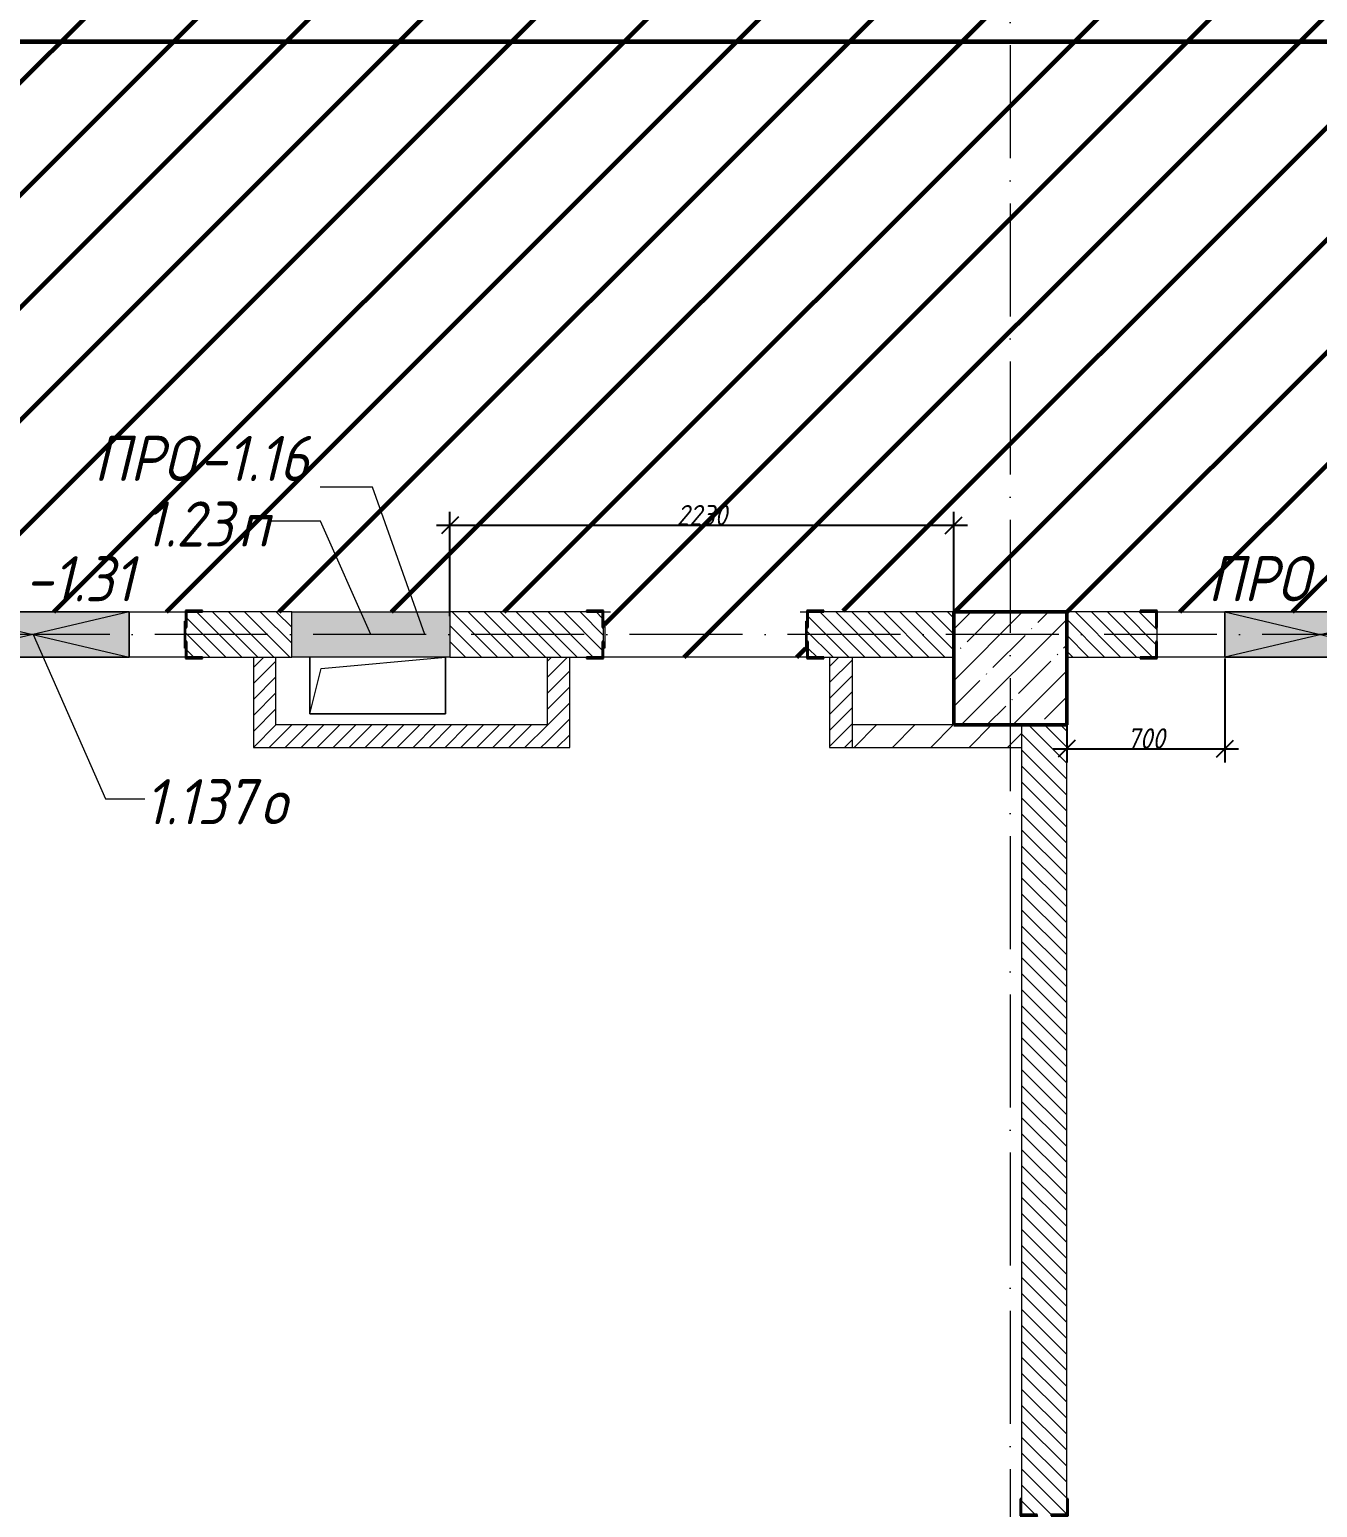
# Model space of a CAD drawing. Header units: millimetres. Extents: x -606178 to 312196, y -19338 to 632709.
# Drawn here: x -394221 to -388521, y 511013 to 517553 of the extents above; entities that cross this region are included whole.
import ezdxf

# ---------------------------------------------------------------- set-up
doc = ezdxf.new("R2010")
doc.units = ezdxf.units.MM
doc.linetypes.add('50_200_ШТРИХ_1Т_ш5_п1_п1_', pattern=[700, 500, -100, 0, -100])
for name, color, linetype, lineweight in [('6.4.1) Окр пт с инж. ПТ2.16', 3, 'Continuous', 60), ('A-____-____-DIMS', 7, 'Continuous', 9), ('A-DETL-GENF-OTLN', 7, 'Continuous', 9), ('A-FLOR-____-OTLN', 7, 'Continuous', 9), ('A-GENM-____-IDEN', 7, 'Continuous', 9), ('A-GENM-____-MCUT', 7, 'Continuous', 25), ('A-GENM-____-OTLN', 7, 'Continuous', 9), ('A-GENM-____-OTLN-1', 7, 'Continuous', 25), ('A-GLAZ-____-IDEN', 7, 'Continuous', 9), ('A-GLAZ-____-OTLN', 7, 'Continuous', 9), ('A-WALL-____-MCUT', 7, 'Continuous', 13), ('A-WALL-____-PATT-1', 7, 'Continuous', 9), ('A-WALL-FNSH-MCUT-1', 7, 'Continuous', 9), ('I-WALL-____-OTLN', 7, 'Continuous', 9), ('S-COLS-____-MCUT', 7, 'Continuous', 50), ('S-COLS-____-OTLN', 7, 'Continuous', 9), ('S-GRID-____-OTLN-1', 7, '50_200_ШТРИХ_1Т_ш5_п1_п1_', 9)]:
    doc.layers.add(name, color=color, linetype=linetype, lineweight=lineweight)
doc.styles.add('ISOCPEUR_I_11', font='isocpeui.ttf', dxfattribs={"width": 0.9, "height": 200})
doc.styles.add('ISOCPEUR_I_7', font='isocpeui.ttf', dxfattribs={"width": 0.9, "height": 90})
doc.dimstyles.new('ISO-1_8_0_9К_СРЕДНИЙ_Кладочные_2', dxfattribs={"dimscale": 304.8, "dimtxt": 89.638306, "dimasz": 0.246063, "dimexe": 0.19685, "dimexo": 0, "dimgap": 0, "dimtad": 1, "dimdec": 3, "dimrnd": 0.001, "dimdsep": 46, "dimtxsty": 'ISOCPEUR_I_7', "dimblk1": 'OBLIQUE', "dimblk2": 'OBLIQUE', "dimsah": 1, "dimcen": 0.09, "dimdle": 0.19685, "dimazin": 0, "dimtfac": 1, "dimtdec": 4, "dimtix": 1, "dimtmove": 1, "dimatfit": 3, "dimfxl": 1, "dimtvp": 1, "dimtolj": 1, "dimtzin": 0, "dimarcsym": 2})
pattern_1 = [(135, (-425830.77, 451794.26), (-35.35534, -35.35534), [])]
pattern_2 = [(45, (-425830.77, 451794.26), (-35.35534, 35.35534), [])]

# ---------------------------------------------------------------- blocks, each defined once
blk = doc.blocks.new('BSC_Колонна _Прямоугольная - 500х500-V19-АР1_План отверстий 1 этажа в осях 1-64_Ю-ЯЯ')
at = {"layer": 'S-COLS-____-OTLN'}
h = blk.add_hatch(dxfattribs=at)
h.set_pattern_fill('FP_25', color=256, style=0, pattern_type=2)
h.set_pattern_definition([(45, (-35950, -62931.04), (-114.04925, 114.04925), []), (45, (-35835.95, -62931.04), (-114.04925, 114.04925), [201.613, -40.323, 3.353, -36.97])])
h.paths.add_polyline_path([(-250, -250), (250, -250), (250, 250), (-250, 250)], flags=0)
at = {"layer": 'S-COLS-____-MCUT'}
for p, q in [((250, 250), (-250, 250)), ((-250, 250), (-250, -250)), ((250, -250), (250, 250)), ((-250, -250), (250, -250))]:
    blk.add_line(p, q, dxfattribs=at)
blk = doc.blocks.new('Фахверк_СКБ_Уголок - 200_4010-27904266-АР1_План отверстий 1 этажа в осях 1-64_Ю-ЯЯ')
at = {"layer": 'A-GENM-____-MCUT'}
for p, q in [((125, 156), (50, 156)), ((50, 156), (50, 150)), ((50, 150), (119, 150)), ((119, 150), (119, 81)), ((125, 81), (125, 156)), ((119, 81), (125, 81)), ((125, 19), (119, 19)), ((119, 19), (119, -50)), ((125, -56), (125, 19)), ((119, -50), (50, -50)), ((50, -50), (50, -56)), ((50, -56), (125, -56))]:
    blk.add_line(p, q, dxfattribs=at)
blk = doc.blocks.new('Фахверк_СКБ_Уголок - 200_3600-27915153-АР1_План отверстий 1 этажа в осях 1-64_Ю-ЯЯ')
at = {"layer": 'A-GENM-____-MCUT'}
for p, q in [((125, 156), (50, 156)), ((50, 156), (50, 150)), ((50, 150), (119, 150)), ((119, 150), (119, 81)), ((125, 81), (125, 156)), ((119, 81), (125, 81)), ((125, 19), (119, 19)), ((119, 19), (119, -50)), ((125, -56), (125, 19)), ((119, -50), (50, -50)), ((50, -50), (50, -56)), ((50, -56), (125, -56))]:
    blk.add_line(p, q, dxfattribs=at)
blk = doc.blocks.new('154_Стойка_СКБ_Уголок - СМ-2530_200-28213945-АР1_План отверстий 1 этажа в осях 1-64_Ю-ЯЯ')
at = {"layer": 'A-GENM-____-MCUT'}
for p, q in [((125, 156), (125, 81)), ((200, 156), (125, 156)), ((131, 81), (131, 150)), ((131, 150), (200, 150)), ((200, 150), (200, 156)), ((125, 81), (131, 81)), ((131, 19), (125, 19)), ((125, 19), (125, -56)), ((131, -50), (131, 19)), ((125, -56), (200, -56)), ((200, -50), (131, -50)), ((200, -56), (200, -50))]:
    blk.add_line(p, q, dxfattribs=at)
blk = doc.blocks.new('Стойка_Влож_Полоса боковая - Полоса-28213942-АР1_План отверстий 1 этажа в осях 1-64_Ю-ЯЯ')
at = {"layer": 'A-GENM-____-OTLN'}
for p, q in [((-5, 60), (0, 60)), ((-5, -60), (-5, 60)), ((0, 31), (0, -31)), ((0, -60), (-5, -60))]:
    blk.add_line(p, q, dxfattribs=at)
blk = doc.blocks.new('AR_Отверстие Ниша - Лючок-32404452-АР1_План отверстий 1 этажа в осях 1-64_Ю-ЯЯ')
at = {"layer": 'A-GLAZ-____-OTLN'}
blk.add_hatch(color=256, dxfattribs=at).paths.add_polyline_path([(350, -100), (350, 100), (-350, 100), (-350, -100)], flags=0)
for p, q in [((-350, 100), (350, 100)), ((-350, -100), (-350, 100)), ((350, 100), (350, -100)), ((350, -100), (-350, -100))]:
    blk.add_line(p, q, dxfattribs=at)
blk = doc.blocks.new('AR_Отверстие прямоугольное _в плите_ - AR_Отверстие прямоугольное _в плите_-30459255-АР1_План отверстий 1 этажа в осях 1-64_Ю-ЯЯ')
at = {"layer": 'A-GENM-____-OTLN'}
for p, q in [((-300, 125), (-300, -125)), ((-300, -125), (-250, 75)), ((-250, 75), (300, 125)), ((300, -125), (300, 125)), ((-300, -125), (300, -125))]:
    blk.add_line(p, q, dxfattribs=at)
blk = doc.blocks.new('AR_Отверстие прямоугольное _в стене_ - AR_Отверстие прямоугольное _в стене__ОВ-36666481-АР1_План отверстий 1 этажа в осях 1-64_Ю-ЯЯ')
at = {"layer": 'A-GLAZ-____-OTLN'}
blk.add_hatch(color=256, dxfattribs=at).paths.add_polyline_path([(425, -100), (425, 100), (-425, 100), (-425, -100)], flags=0)
at = {"layer": 'A-DETL-GENF-OTLN'}
for p, q in [((-425, -100), (-425, 100)), ((-425, 100), (425, 100)), ((425, 100), (-425, -100)), ((-425, 100), (425, -100)), ((425, 100), (-425, 100)), ((-425, 100), (-425, -100)), ((425, 100), (425, -100)), ((425, -100), (425, 100)), ((425, -100), (-425, -100)), ((-425, -100), (425, -100))]:
    blk.add_line(p, q, dxfattribs=at)
blk = doc.blocks.new('_Oblique')
at = {"color": 0, "linetype": 'ByBlock', "lineweight": -2}
blk.add_line((-0.5, -0.5), (0.5, 0.5), dxfattribs=at)
blk = doc.blocks.new('*D4442')
at = {"layer": 'A-____-____-DIMS', "color": 0, "lineweight": -2, "transparency": 16777216}
for p, q in [((-392360.8, 514956.3), (-392360.8, 515418.8)), ((-390130.8, 514975.3), (-390130.8, 515418.8)), ((-392420.8, 515358.8), (-390070.8, 515358.8))]:
    blk.add_line(p, q, dxfattribs=at)
at = {"layer": 'Defpoints', "color": 0, "transparency": 16777216}
for p in [(-390130.8, 515358.8), (-392360.8, 514956.3), (-390130.8, 514975.3)]:
    blk.add_point(p, dxfattribs=at)
at = {"layer": 'A-____-____-DIMS', "color": 0, "lineweight": -2, "transparency": 16777216, "xscale": 75, "yscale": 75, "zscale": 75, "rotation": 180}
blk.add_blockref('_Oblique', (-392360.8, 515358.8), dxfattribs=at)
at = {"layer": 'A-____-____-DIMS', "color": 0, "lineweight": -2, "transparency": 16777216, "xscale": 75, "yscale": 75, "zscale": 75}
blk.add_blockref('_Oblique', (-390130.8, 515358.8), dxfattribs=at)
at = {"layer": 'A-____-____-DIMS', "color": 0, "transparency": 16777216, "insert": (-391245.8, 515403.8), "char_height": 90, "width": 546.104, "attachment_point": 5, "style": 'ISOCPEUR_I_7'}
blk.add_mtext('\\A1;2230', dxfattribs=at)
blk = doc.blocks.new('*D4505')
at = {"layer": 'A-____-____-DIMS', "color": 0, "lineweight": -2, "transparency": 16777216}
for p, q in [((-388930.8, 514769.3), (-388930.8, 514310)), ((-389630.8, 514475.3), (-389630.8, 514310)), ((-389690.8, 514370), (-388870.8, 514370))]:
    blk.add_line(p, q, dxfattribs=at)
at = {"layer": 'Defpoints', "color": 0, "transparency": 16777216}
for p in [(-388930.8, 514769.3), (-389630.8, 514475.3), (-388930.8, 514370)]:
    blk.add_point(p, dxfattribs=at)
at = {"layer": 'A-____-____-DIMS', "color": 0, "lineweight": -2, "transparency": 16777216, "xscale": 75, "yscale": 75, "zscale": 75, "rotation": 180}
blk.add_blockref('_Oblique', (-389630.8, 514370), dxfattribs=at)
at = {"layer": 'A-____-____-DIMS', "color": 0, "lineweight": -2, "transparency": 16777216, "xscale": 75, "yscale": 75, "zscale": 75}
blk.add_blockref('_Oblique', (-388930.8, 514370), dxfattribs=at)
at = {"layer": 'A-____-____-DIMS', "color": 0, "transparency": 16777216, "insert": (-389280.8, 514415.6), "char_height": 90, "width": 409.578, "attachment_point": 5, "style": 'ISOCPEUR_I_7'}
blk.add_mtext('\\A1;700', dxfattribs=at)

msp = doc.modelspace()

# ---------------------------------------------------------------- hatches: boundary and pattern name
at = {"layer": '6.4.1) Окр пт с инж. ПТ2.16'}
h = msp.add_hatch(dxfattribs=at)
h.set_pattern_fill('ANSI31', color=256, scale=111)
h.paths.add_polyline_path([(-380630.7712, 519325.3011), (-380930.7712, 519325.3011), (-380930.7712, 519225.3011), (-381130.7712, 519225.3011), (-381130.7712, 519325.3011), (-383280.7712, 519325.3011), (-383280.7712, 518975.3011), (-383880.7712, 518975.3011), (-383880.7712, 519225.3011), (-384080.7712, 519225.3011), (-384080.7712, 519325.3011), (-383880.7712, 519325.3011), (-383880.7712, 519475.3011), (-385530.7712, 519475.3011), (-385930.7712, 519475.3011), (-386580.7712, 519475.3011), (-386580.7712, 518975.3011), (-387180.7712, 518975.3011), (-387505.7712, 518975.3011), (-387505.7712, 518969.3011), (-387580.7712, 518969.3011), (-387580.7712, 518975.3011), (-387980.7712, 518975.3011), (-388180.7712, 518975.3011), (-388580.7712, 518975.3011), (-388580.7712, 518969.3011), (-388655.7712, 518969.3011), (-389830.7712, 518975.3011), (-390430.7712, 518975.3011), (-393430.7712, 518975.3011), (-394030.7712, 518975.3011), (-394030.7712, 519325.3011), (-396380.7712, 519325.3011), (-396380.7712, 519225.3011), (-396580.7712, 519225.3011), (-396580.7712, 518975.3011), (-396580.7712, 517495.3011), (-396580.7712, 516595.3011), (-396580.7712, 515675.3011), (-396580.7712, 515075.3011), (-396580.7712, 514975.3011), (-396130.7712, 514975.3011), (-395630.7712, 514975.3011), (-395305.7712, 514975.3011), (-395305.7712, 514981.3011), (-395230.7712, 514981.3011), (-395230.7712, 514975.3011), (-394630.7712, 514975.3011), (-393780.7712, 514975.3011), (-393530.7712, 514975.3011), (-393530.7712, 514981.3011), (-393455.7712, 514981.3011), (-393060.7712, 514975.3011), (-392360.7712, 514975.3011), (-391755.7712, 514975.3011), (-391755.7712, 514981.3011), (-391680.7712, 514981.3011), (-391680.7712, 514935.3011), (-391675.7712, 514935.3011), (-391675.7712, 514815.3011), (-391680.119, 514775.3011), (-390780.7712, 514775.3011), (-390780.7712, 514815.3011), (-390785.7712, 514815.3011), (-390785.7712, 514935.3011), (-390780.7712, 514981.3011), (-390705.7712, 514981.3011), (-390130.7712, 514975.3011), (-389630.7712, 514975.3011), (-389305.7712, 514975.3011), (-389305.7712, 514981.3011), (-389230.7712, 514981.3011), (-389230.7712, 514975.3011), (-388930.7712, 514975.3011), (-388080.7712, 514975.3011), (-387530.7712, 514975.3011), (-387530.7712, 514981.3011), (-387455.7712, 514981.3011), (-387130.7712, 514975.3011), (-386630.7712, 514975.3011), (-383330.7712, 514975.3011), (-383330.7712, 514725.3011), (-381530.7712, 514725.3011), (-381530.7712, 514975.3011), (-381130.7712, 514975.3011), (-380630.7712, 514975.3011)])
at = {"layer": 'A-WALL-____-PATT-1'}
h = msp.add_hatch(dxfattribs=at)
h.set_pattern_fill('FP_6', color=256, style=0, pattern_type=2)
h.set_pattern_definition(pattern_1)
h.paths.add_polyline_path([(-390496.1666, 514775.3011), (-390130.7712, 514775.3011), (-390130.7712, 514975.3011), (-390774.7712, 514975.3011), (-390774.7712, 514906.3011), (-390780.7712, 514906.3011), (-390780.7712, 514844.3011), (-390774.7712, 514844.3011), (-390774.7712, 514775.3011), (-390705.7712, 514775.3011)], flags=0)
h.paths.add_polyline_path([(-392263.6672, 514775.3011), (-391686.7712, 514775.9498), (-391686.7712, 514844.3011), (-391680.7712, 514844.3011), (-391680.7712, 514906.3011), (-391686.7712, 514906.3011), (-391686.7712, 514975.3011), (-392360.7712, 514975.3011), (-392360.7712, 514775.3011)], flags=0)
h.paths.add_polyline_path([(-393455.7712, 514775.3011), (-393060.7712, 514775.3011), (-393060.7712, 514975.3011), (-393524.7712, 514974.6525), (-393524.7712, 514906.3011), (-393530.7712, 514906.3011), (-393530.7712, 514844.3011), (-393524.7712, 514844.3011), (-393524.7712, 514775.3011)], flags=0)
h.paths.add_polyline_path([(-395236.7712, 514775.3011), (-395236.7712, 514844.3011), (-395230.7712, 514844.3011), (-395230.7712, 514906.3011), (-395236.7712, 514906.3011), (-395236.7712, 514975.3011), (-395630.7712, 514975.3011), (-395630.7712, 514775.3011), (-395305.7712, 514775.3011)], flags=0)
h = msp.add_hatch(dxfattribs=at)
h.set_pattern_fill('FP_6', color=256, style=0, pattern_type=2)
h.set_pattern_definition(pattern_1)
h.paths.add_polyline_path([(-387524.7712, 514775.3011), (-387130.7712, 514775.3011), (-387130.7712, 514975.3011), (-387524.7712, 514975.3011), (-387524.7712, 514906.3011), (-387530.7712, 514906.3011), (-387530.7712, 514844.3011), (-387524.7712, 514844.3011), (-387524.7712, 514815.3011)], flags=0)
h.paths.add_polyline_path([(-389305.7712, 514775.3011), (-389236.7712, 514775.3011), (-389236.7712, 514844.3011), (-389230.7712, 514844.3011), (-389230.7712, 514906.3011), (-389236.7712, 514906.3011), (-389236.7712, 514975.3011), (-389630.7712, 514975.3011), (-389630.7712, 514775.3011)], flags=0)
h = msp.add_hatch(dxfattribs=at)
h.set_pattern_fill('FP_5', color=256, style=0, pattern_type=2)
h.set_pattern_definition(pattern_2)
h.paths.add_polyline_path([(-393130.7712, 514375.3011), (-393130.7712, 514775.3011), (-393230.7712, 514775.3011), (-393230.7712, 514375.3011)], flags=0)
h = msp.add_hatch(dxfattribs=at)
h.set_pattern_fill('FP_5', color=256, style=0, pattern_type=2)
h.set_pattern_definition(pattern_2)
h.paths.add_polyline_path([(-391830.7712, 514375.3011), (-391830.7712, 514775.3011), (-391930.7712, 514775.3011), (-391930.7712, 514375.3011)], flags=0)
h = msp.add_hatch(dxfattribs=at)
h.set_pattern_fill('FP_5', color=256, style=0, pattern_type=2)
h.set_pattern_definition(pattern_2)
h.paths.add_polyline_path([(-390580.7712, 514375.3011), (-390580.7712, 514775.3011), (-390680.7712, 514775.3011), (-390680.7712, 514375.3011)], flags=0)
h = msp.add_hatch(dxfattribs=at)
h.set_pattern_fill('FP_5', color=256, style=0, pattern_type=2)
h.set_pattern_definition(pattern_2)
h.paths.add_polyline_path([(-393130.7712, 514375.3011), (-391930.7712, 514375.3011), (-391930.7712, 514475.3011), (-393130.7712, 514475.3011)], flags=0)
h = msp.add_hatch(dxfattribs=at)
h.set_pattern_fill('FP_4', color=256, style=0, pattern_type=2)
h.set_pattern_definition([(45, (-425830.77, 451794.26), (-84.85281, 84.85281), [])])
h.paths.add_polyline_path([(-390496.1666, 514375.3011), (-389830.7712, 514375.3011), (-389830.7712, 514475.3011), (-390580.7712, 514475.3011), (-390580.7712, 514375.3011)], flags=0)
h = msp.add_hatch(dxfattribs=at)
h.set_pattern_fill('FP_6', color=256, style=0, pattern_type=2)
h.set_pattern_definition(pattern_1)
h.paths.add_polyline_path([(-389830.7712, 507475.3011), (-389630.7712, 507475.3011), (-389630.7712, 510975.3011), (-389699.7712, 510975.3011), (-389699.7712, 510981.3011), (-389630.7712, 510981.3011), (-389630.7712, 514475.3011), (-389830.7712, 514475.3011), (-389830.7712, 510981.3011), (-389761.7712, 510981.3011), (-389761.7712, 510975.3011), (-389830.7712, 510975.3011), (-389830.7712, 509018.1171)], flags=0)

# ---------------------------------------------------------------- linework, layer by layer
at = {"layer": '6.4.1) Окр пт с инж. ПТ2.16', "color": 1}
msp.add_lwpolyline([(-401066.5359, 517500.3011), (-369536.0875, 517500.3011), (-369536.0875, 518175.3011)], dxfattribs=at)
at = {"layer": 'A-FLOR-____-OTLN'}
for p, q in [((-392980.7712, 514525.3011), (-392980.7712, 514775.3011)), ((-392380.7712, 514775.3011), (-392380.7712, 514525.3011)), ((-392380.7712, 514525.3011), (-392980.7712, 514525.3011))]:
    msp.add_line(p, q, dxfattribs=at)
at = {"layer": 'A-GENM-____-IDEN'}
for p, q in [((-392703.4684, 515527.6865), (-392935.5774, 515527.6865)), ((-392471.3594, 514875.3011), (-392703.4684, 515527.6865))]:
    msp.add_line(p, q, dxfattribs=at)
at = {"layer": 'A-GLAZ-____-IDEN'}
for p, q in [((-392933.4505, 515376.9383), (-393156.1299, 515376.9383)), ((-392710.7712, 514875.3011), (-392933.4505, 515376.9383)), ((-394205.7712, 514875.3011), (-393885.1528, 514148.1255)), ((-393885.1528, 514148.1255), (-393711.2993, 514148.1255))]:
    msp.add_line(p, q, dxfattribs=at)
at = {"layer": 'A-WALL-____-MCUT'}
for p, q in [((-393060.7712, 514975.3011), (-393455.7712, 514975.3011)), ((-391755.7712, 514975.3011), (-392360.7712, 514975.3011)), ((-390130.7712, 514975.3011), (-390705.7712, 514975.3011)), ((-389305.7712, 514975.3011), (-389630.7712, 514975.3011)), ((-389230.7712, 514844.3011), (-389230.7712, 514906.3011)), ((-393455.7712, 514775.3011), (-393060.7712, 514775.3011)), ((-392360.7712, 514775.3011), (-391755.7712, 514775.3011)), ((-390705.7712, 514775.3011), (-390130.7712, 514775.3011)), ((-389630.7712, 514775.3011), (-389305.7712, 514775.3011)), ((-389830.7712, 514475.3011), (-389830.7712, 511050.3011)), ((-389630.7712, 511050.3011), (-389630.7712, 514475.3011))]:
    msp.add_line(p, q, dxfattribs=at)
at = {"layer": 'A-WALL-FNSH-MCUT-1'}
for p, q in [((-393230.7712, 514775.3011), (-393230.7712, 514375.3011)), ((-393130.7712, 514475.3011), (-393130.7712, 514775.3011)), ((-391930.7712, 514775.3011), (-391930.7712, 514475.3011)), ((-391830.7712, 514375.3011), (-391830.7712, 514775.3011)), ((-390680.7712, 514775.3011), (-390680.7712, 514375.3011)), ((-390580.7712, 514775.3011), (-390580.7712, 514375.3011)), ((-391930.7712, 514475.3011), (-393130.7712, 514475.3011)), ((-390130.7712, 514475.3011), (-390580.7712, 514475.3011)), ((-393230.7712, 514375.3011), (-391830.7712, 514375.3011)), ((-390680.7712, 514375.3011), (-389830.7712, 514375.3011))]:
    msp.add_line(p, q, dxfattribs=at)
at = {"layer": 'I-WALL-____-OTLN'}
for p, q in [((-393780.7712, 514975.3011), (-393530.7712, 514975.3011)), ((-391680.7712, 514975.3011), (-391650.7712, 514975.3011)), ((-390810.7712, 514975.3011), (-390780.7712, 514975.3011)), ((-389230.7712, 514975.3011), (-388930.7712, 514975.3011)), ((-393530.7712, 514775.3011), (-393780.7712, 514775.3011)), ((-390780.7712, 514775.3011), (-391680.7712, 514775.3011)), ((-388930.7712, 514775.3011), (-389230.7712, 514775.3011))]:
    msp.add_line(p, q, dxfattribs=at)
at = {"layer": 'S-GRID-____-OTLN-1'}
for p, q in [((-389880.7712, 542687.1106), (-389880.7712, 504685.847)), ((-321756.3646, 514875.3011), (-430499.5414, 514875.3011))]:
    msp.add_line(p, q, dxfattribs=at)

# ---------------------------------------------------------------- block references
at = {"layer": 'A-GENM-____-OTLN'}
for name, p in [('Стойка_Влож_Полоса боковая - Полоса-28213942-АР1_План отверстий 1 этажа в осях 1-64_Ю-ЯЯ', (-393530.7712, 514875.3011)), ('Стойка_Влож_Полоса боковая - Полоса-28213942-АР1_План отверстий 1 этажа в осях 1-64_Ю-ЯЯ', (-390780.7712, 514875.3011)), ('AR_Отверстие прямоугольное _в плите_ - AR_Отверстие прямоугольное _в плите_-30459255-АР1_План отверстий 1 этажа в осях 1-64_Ю-ЯЯ', (-392680.7712, 514650.3011))]:
    msp.add_blockref(name, p, dxfattribs=at)
at = {"layer": 'A-GENM-____-OTLN', "rotation": 180}
msp.add_blockref('Стойка_Влож_Полоса боковая - Полоса-28213942-АР1_План отверстий 1 этажа в осях 1-64_Ю-ЯЯ', (-391680.7712, 514875.3011), dxfattribs=at)
at = {"layer": 'A-GENM-____-OTLN-1'}
for name, p in [('154_Стойка_СКБ_Уголок - СМ-2530_200-28213945-АР1_План отверстий 1 этажа в осях 1-64_Ю-ЯЯ', (-393655.7712, 514825.3011)), ('154_Стойка_СКБ_Уголок - СМ-2530_200-28213945-АР1_План отверстий 1 этажа в осях 1-64_Ю-ЯЯ', (-390905.7712, 514825.3011)), ('Фахверк_СКБ_Уголок - 200_4010-27904266-АР1_План отверстий 1 этажа в осях 1-64_Ю-ЯЯ', (-389355.7712, 514825.3011))]:
    msp.add_blockref(name, p, dxfattribs=at)
for name, p, rotation in [('154_Стойка_СКБ_Уголок - СМ-2530_200-28213945-АР1_План отверстий 1 этажа в осях 1-64_Ю-ЯЯ', (-391555.7712, 514925.3011), 180), ('Фахверк_СКБ_Уголок - 200_3600-27915153-АР1_План отверстий 1 этажа в осях 1-64_Ю-ЯЯ', (-389780.7712, 511100.3011), 269.9999999999999)]:
    msp.add_blockref(name, p, dxfattribs=dict(at, rotation=rotation))
at = {"layer": 'A-GLAZ-____-OTLN'}
for name, p in [('AR_Отверстие прямоугольное _в стене_ - AR_Отверстие прямоугольное _в стене__ОВ-36666481-АР1_План отверстий 1 этажа в осях 1-64_Ю-ЯЯ', (-394205.7712, 514875.3011)), ('AR_Отверстие Ниша - Лючок-32404452-АР1_План отверстий 1 этажа в осях 1-64_Ю-ЯЯ', (-392710.7712, 514875.3011)), ('AR_Отверстие прямоугольное _в стене_ - AR_Отверстие прямоугольное _в стене__ОВ-36666481-АР1_План отверстий 1 этажа в осях 1-64_Ю-ЯЯ', (-388505.7712, 514875.3011))]:
    msp.add_blockref(name, p, dxfattribs=at)
at = {"layer": 'S-COLS-____-OTLN'}
msp.add_blockref('BSC_Колонна _Прямоугольная - 500х500-V19-АР1_План отверстий 1 этажа в осях 1-64_Ю-ЯЯ', (-389880.7712, 514725.3011), dxfattribs=at)

# ---------------------------------------------------------------- texts
at = {"layer": 'A-GENM-____-IDEN', "char_height": 200, "attachment_point": 1, "style": 'ISOCPEUR_I_11'}
for s, insert, width in [('ПРО', (-393936.134, 515754.8026), 562.784625), ('-1.16', (-393471.7903, 515754.8026), 620.506125), ('-1.31', (-394241.9841, 515222.4173), 620.506125), ('ПРО', (-389006.3279, 515222.4173), 562.784625)]:
    msp.add_mtext(s, dxfattribs=dict(at, insert=insert, width=width))
at = {"layer": 'A-GLAZ-____-IDEN', "char_height": 200, "attachment_point": 1, "style": 'ISOCPEUR_I_11'}
for s, insert, width in [('1.23', (-393715.5815, 515464.5529), 505.063125), ('\\fISOCPEUR|b0|i1|c204|p34|;\\W.9;п', (-393298.8628, 515464.5529), 158.734125), ('1.137', (-393711.2993, 514235.7401), 620.506125), ('\\fISOCPEUR|b0|i1|c204|p34|;\\W.9;о', (-393199.3306, 514235.7401), 158.734125)]:
    msp.add_mtext(s, dxfattribs=dict(at, insert=insert, width=width))

# ---------------------------------------------------------------- dimensions: what is measured, and where the dimension line sits
at = {"layer": 'A-____-____-DIMS'}
for base, p1, p2, override, picture, middle in [((-390130.7712, 515358.7576), (-392360.7712, 514956.3149), (-390130.7712, 514975.3011), {"dimpost": '<>', "dimfxl": 2230.080823}, '*D4442', (-391245.7712, 515403.7576)), ((-388930.7712, 514370.0257), (-389630.7712, 514475.3011), (-388930.7712, 514769.3011), {"dimpost": '<>', "dimfxl": 759.233824}, '*D4505', (-389280.7712, 514415.6053))]:
    dim = msp.add_linear_dim(base=base, p1=p1, p2=p2, dimstyle='ISO-1_8_0_9К_СРЕДНИЙ_Кладочные_2', override=override, dxfattribs=at)
    dim.commit()
    dim.dimension.update_dxf_attribs({"geometry": picture, "text_midpoint": middle})

doc.saveas('drawing.dxf')
